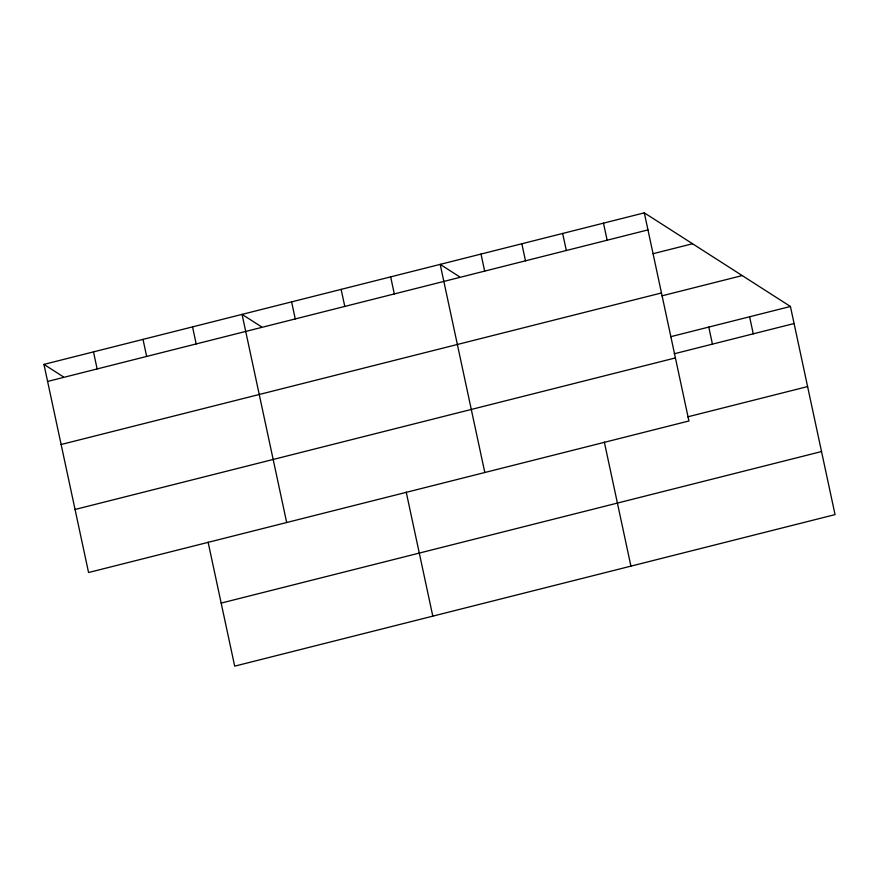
<?xml version="1.0" encoding="UTF-8"?>
<svg xmlns="http://www.w3.org/2000/svg" width="879" height="879" viewBox="0 0 879 879"><rect width="100%" height="100%" fill="white"/><g stroke="black" fill="none" stroke-linecap="round" stroke-linejoin="round"><path stroke-width="1.32" d="M644.307 212.85L688.927 420.986L88.57 572.526L43.95 364.389L644.307 212.85L790.43 306.474L835.05 514.611L234.693 666.15L208.092 542.101M47.609 381.442L647.966 229.902M653.02 253.723L692.531 243.747M61.123 444.499L661.48 292.96M661.876 295.86L742.206 275.577M670.589 336.723L790.43 306.474M674.248 353.776L794.089 323.527M75.056 509.468L675.413 357.929M687.763 416.833L807.603 386.584M221.167 603.093L821.535 451.553M459.475 276.731L440.192 264.37L484.812 472.506M261.36 326.735L242.066 314.385L286.686 522.522M43.95 364.389L63.233 376.75M749.6 316.781L753.259 333.833M708.782 327.087L712.44 344.139M603.488 223.156L607.147 240.209M562.659 233.462L566.318 250.515M604.334 442.082L630.924 566.131M521.84 243.769L525.488 260.821M481.011 254.075L484.67 271.128M390.661 276.874L394.319 293.927M406.219 492.097L432.809 616.135M341.129 289.378L344.788 306.43M291.597 301.882L295.256 318.934M192.534 326.878L196.193 343.942M143.013 339.382L146.661 356.434M93.482 351.886L97.14 368.938"/></g></svg>
